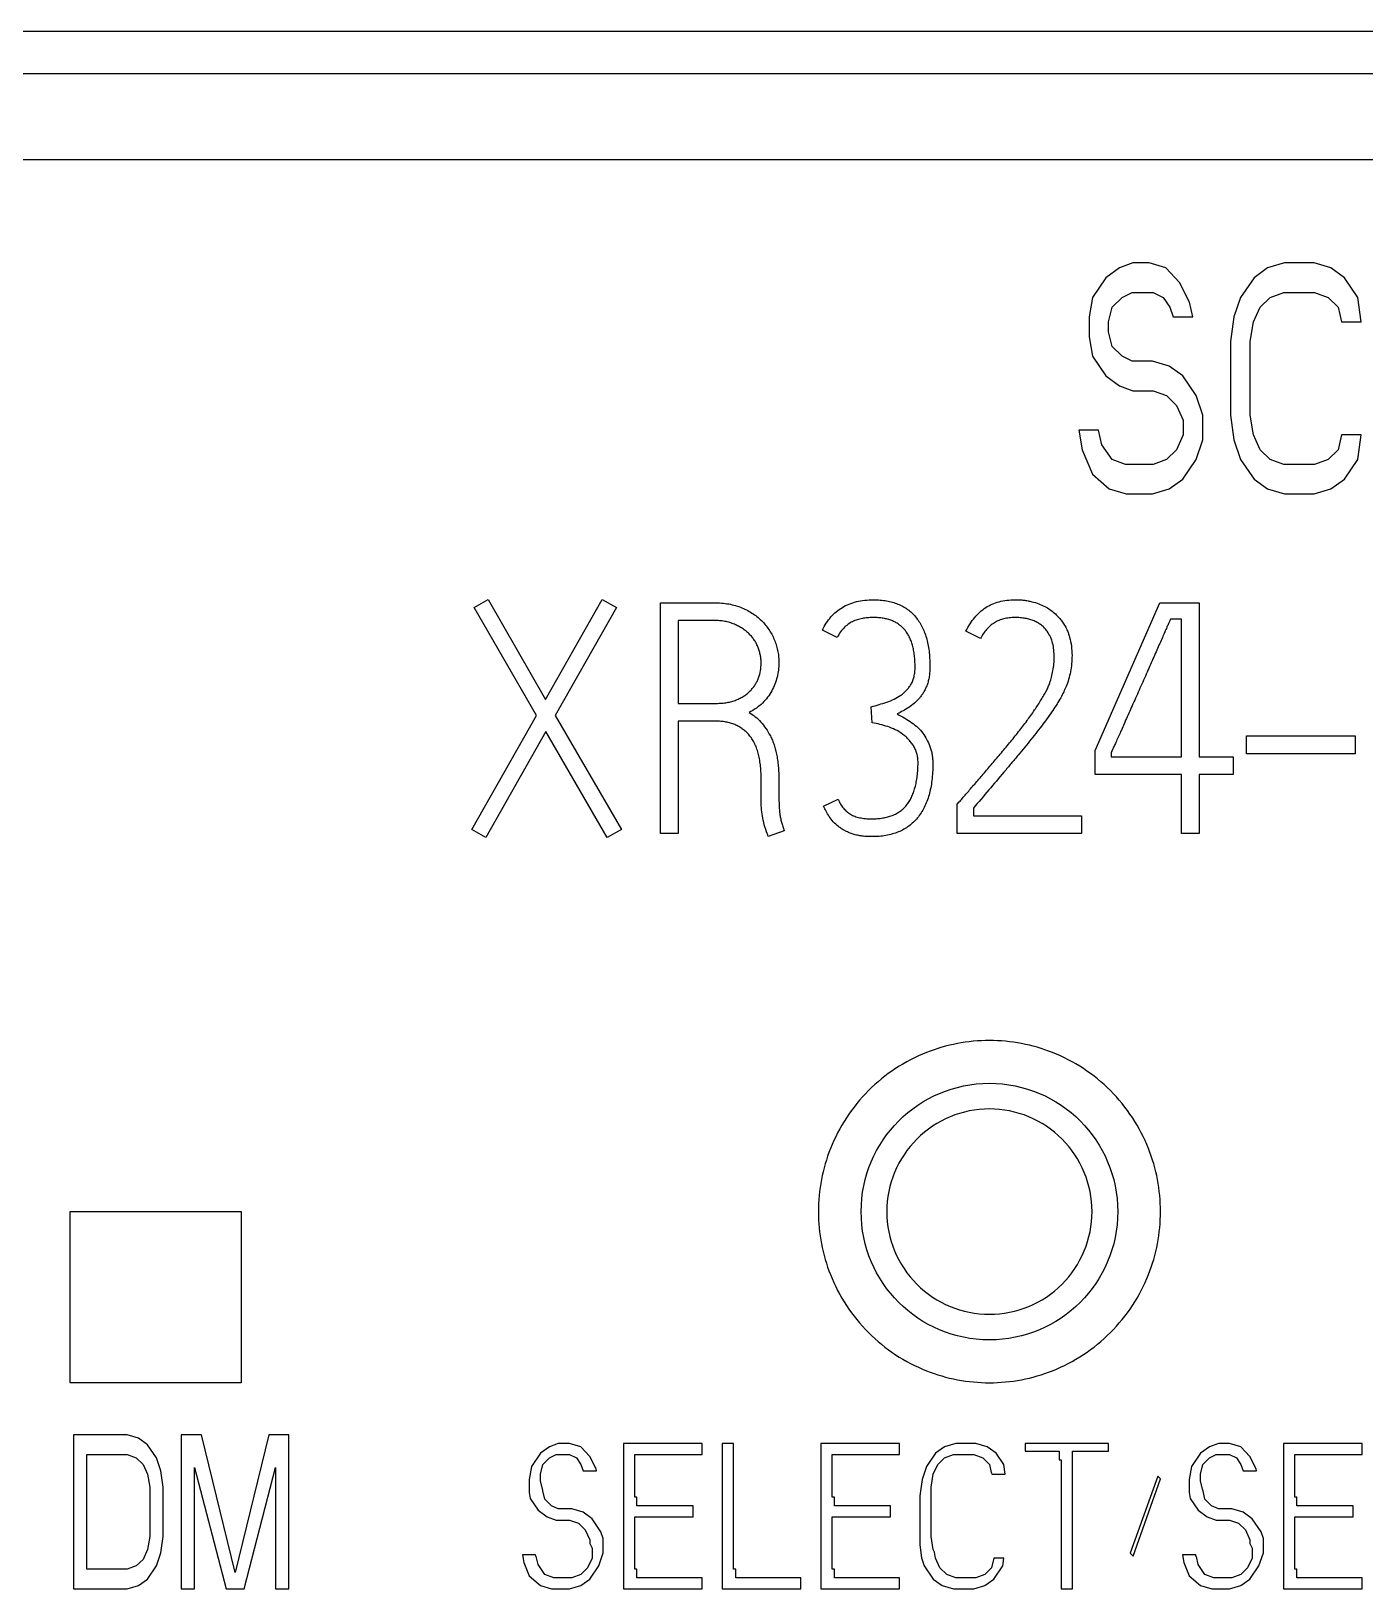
# Model space of a CAD drawing. Header units: millimetres. Extents: x 11355 to 11505, y 8083 to 8171.
# Drawn here: x 11484.457 to 11485.068, y 8145.886 to 8146.599 of the extents above; entities that cross this region are included whole.
import ezdxf

# ---------------------------------------------------------------- set-up
doc = ezdxf.new("R2010")
doc.units = ezdxf.units.MM
doc.layers.add('SW Siemens Scalance XR324', color=7, linetype='Continuous')

# ---------------------------------------------------------------- blocks, each defined once
blk = doc.blocks.new('SW Siemens Scalance XR324')
at = {"layer": 'SW Siemens Scalance XR324'}
for p, q in [((32832.20134, -3475.98493), (32835.36402, -3475.98493)), ((32834.09354, -3476.00452), (32832.20134, -3476.00452)), ((32832.23659, -3476.0437), (32834.0191, -3476.0437)), ((32833.46746, -3476.09334), (32833.46129, -3476.09784)), ((32833.47363, -3476.09109), (32833.46746, -3476.09334)), ((32833.48107, -3476.09109), (32833.47363, -3476.09109)), ((32833.48878, -3476.09334), (32833.48107, -3476.09109)), ((32833.49495, -3476.10009), (32833.48878, -3476.09334)), ((32833.53533, -3476.09334), (32833.52916, -3476.09784)), ((32833.54304, -3476.09109), (32833.53533, -3476.09334)), ((32833.55665, -3476.09109), (32833.54304, -3476.09109)), ((32833.56437, -3476.09334), (32833.55665, -3476.09109)), ((32833.57054, -3476.09784), (32833.56437, -3476.09334)), ((32833.46129, -3476.09784), (32833.45512, -3476.10684)), ((32833.49958, -3476.10909), (32833.49495, -3476.10009)), ((32833.52916, -3476.09784), (32833.52299, -3476.10684)), ((32833.57671, -3476.10684), (32833.57054, -3476.09784)), ((32833.45512, -3476.10684), (32833.45357, -3476.11584)), ((32833.4641, -3476.11134), (32833.46873, -3476.10684)), ((32833.46873, -3476.10684), (32833.47336, -3476.10459)), ((32833.47336, -3476.10459), (32833.48288, -3476.10459)), ((32833.48288, -3476.10459), (32833.48751, -3476.10684)), ((32833.48751, -3476.10684), (32833.49059, -3476.11134)), ((32833.50112, -3476.11584), (32833.49958, -3476.10909)), ((32833.52299, -3476.10684), (32833.5199, -3476.11584)), ((32833.53197, -3476.11134), (32833.5366, -3476.10684)), ((32833.5366, -3476.10684), (32833.54277, -3476.10459)), ((32833.54277, -3476.10459), (32833.55692, -3476.10459)), ((32833.55692, -3476.10459), (32833.56309, -3476.10684)), ((32833.56309, -3476.10684), (32833.56772, -3476.11134)), ((32833.57825, -3476.1181), (32833.57671, -3476.10684)), ((32833.45357, -3476.11584), (32833.45357, -3476.12485)), ((32833.46256, -3476.1181), (32833.4641, -3476.11134)), ((32833.49059, -3476.11134), (32833.49214, -3476.11584)), ((32833.49214, -3476.11584), (32833.50112, -3476.11584)), ((32833.5199, -3476.11584), (32833.51836, -3476.1271)), ((32833.52889, -3476.1181), (32833.53197, -3476.11134)), ((32833.56772, -3476.11134), (32833.56926, -3476.1181)), ((32833.45357, -3476.12485), (32833.45512, -3476.13385)), ((32833.46256, -3476.1226), (32833.46256, -3476.1181)), ((32833.4641, -3476.12935), (32833.46256, -3476.1226)), ((32833.52735, -3476.1271), (32833.52889, -3476.1181)), ((32833.56926, -3476.1181), (32833.57825, -3476.1181)), ((32833.46873, -3476.13385), (32833.4641, -3476.12935)), ((32833.51836, -3476.1271), (32833.51836, -3476.16086)), ((32833.52735, -3476.16086), (32833.52735, -3476.1271)), ((32833.45512, -3476.13385), (32833.46129, -3476.14285)), ((32833.47336, -3476.1361), (32833.46873, -3476.13385)), ((32833.48261, -3476.1361), (32833.47336, -3476.1361)), ((32833.49032, -3476.13835), (32833.48261, -3476.1361)), ((32833.49649, -3476.14285), (32833.49032, -3476.13835)), ((32833.46129, -3476.14285), (32833.46746, -3476.14735)), ((32833.50266, -3476.15185), (32833.49649, -3476.14285)), ((32833.46746, -3476.14735), (32833.47363, -3476.1496)), ((32833.47363, -3476.1496), (32833.48288, -3476.1496)), ((32833.48288, -3476.1496), (32833.48905, -3476.15185)), ((32833.48905, -3476.15185), (32833.49368, -3476.15635)), ((32833.50575, -3476.16086), (32833.50266, -3476.15185)), ((32833.49368, -3476.15635), (32833.49676, -3476.16311)), ((32833.44894, -3476.16761), (32833.45049, -3476.17661)), ((32833.45793, -3476.16761), (32833.44894, -3476.16761)), ((32833.45947, -3476.17436), (32833.45793, -3476.16761)), ((32833.49676, -3476.16311), (32833.49676, -3476.16986)), ((32833.50575, -3476.17211), (32833.50575, -3476.16086)), ((32833.51836, -3476.16086), (32833.5199, -3476.17211)), ((32833.52889, -3476.16986), (32833.52735, -3476.16086)), ((32833.4641, -3476.18111), (32833.45947, -3476.17436)), ((32833.49676, -3476.16986), (32833.49368, -3476.17661)), ((32833.50266, -3476.18111), (32833.50575, -3476.17211)), ((32833.5199, -3476.17211), (32833.52299, -3476.18111)), ((32833.53197, -3476.17661), (32833.52889, -3476.16986)), ((32833.56926, -3476.16986), (32833.56772, -3476.17661)), ((32833.57825, -3476.16986), (32833.56926, -3476.16986)), ((32833.57671, -3476.18111), (32833.57825, -3476.16986)), ((32833.45049, -3476.17661), (32833.45512, -3476.18786)), ((32833.47027, -3476.18336), (32833.4641, -3476.18111)), ((32833.48905, -3476.18111), (32833.48288, -3476.18336)), ((32833.49368, -3476.17661), (32833.48905, -3476.18111)), ((32833.49649, -3476.19011), (32833.50266, -3476.18111)), ((32833.52299, -3476.18111), (32833.52916, -3476.19011)), ((32833.5366, -3476.18111), (32833.53197, -3476.17661)), ((32833.54277, -3476.18336), (32833.5366, -3476.18111)), ((32833.56309, -3476.18111), (32833.55692, -3476.18336)), ((32833.56772, -3476.17661), (32833.56309, -3476.18111)), ((32833.57054, -3476.19011), (32833.57671, -3476.18111)), ((32833.45512, -3476.18786), (32833.46283, -3476.19461)), ((32833.48288, -3476.18336), (32833.47027, -3476.18336)), ((32833.55692, -3476.18336), (32833.54277, -3476.18336)), ((32833.46283, -3476.19461), (32833.47054, -3476.19686)), ((32833.48261, -3476.19686), (32833.49032, -3476.19461)), ((32833.49032, -3476.19461), (32833.49649, -3476.19011)), ((32833.52916, -3476.19011), (32833.53533, -3476.19461)), ((32833.53533, -3476.19461), (32833.54304, -3476.19686)), ((32833.55665, -3476.19686), (32833.56437, -3476.19461)), ((32833.56437, -3476.19461), (32833.57054, -3476.19011)), ((32833.47054, -3476.19686), (32833.48261, -3476.19686)), ((32833.54304, -3476.19686), (32833.55665, -3476.19686)), ((32833.17199, -3476.24891), (32833.17829, -3476.24525)), ((32833.17829, -3476.24525), (32833.20464, -3476.29095)), ((32833.20464, -3476.29095), (32833.23056, -3476.24525)), ((32833.23056, -3476.24525), (32833.23715, -3476.24891)), ((32833.20053, -3476.29828), (32833.17199, -3476.24891)), ((32833.23715, -3476.24891), (32833.20903, -3476.29841)), ((32833.25728, -3476.35246), (32833.25728, -3476.24669)), ((32833.25728, -3476.24669), (32833.28162, -3476.24669)), ((32833.45641, -3476.31437), (32833.48599, -3476.24669)), ((32833.48599, -3476.24669), (32833.49993, -3476.24669)), ((32833.49993, -3476.24669), (32833.50409, -3476.24669)), ((32833.50409, -3476.24669), (32833.50409, -3476.31721)), ((32833.28171, -3476.25482), (32833.26541, -3476.25482)), ((32833.26541, -3476.25482), (32833.26541, -3476.2928)), ((32833.33816, -3476.26269), (32833.33142, -3476.25932)), ((32833.4038, -3476.26315), (32833.39721, -3476.25978)), ((32833.49595, -3476.25423), (32833.49084, -3476.25423)), ((32833.49595, -3476.31721), (32833.49595, -3476.25423)), ((32833.26541, -3476.2928), (32833.28283, -3476.2928)), ((32833.35428, -3476.30169), (32833.35384, -3476.29438)), ((32833.17081, -3476.35056), (32833.20053, -3476.29828)), ((32833.20903, -3476.29841), (32833.23935, -3476.35056)), ((32833.28256, -3476.30093), (32833.26541, -3476.30093)), ((32833.26541, -3476.30093), (32833.26541, -3476.35246)), ((32833.20479, -3476.30574), (32833.17725, -3476.35422)), ((32833.23291, -3476.35422), (32833.20479, -3476.30574)), ((32833.52568, -3476.31585), (32833.52568, -3476.30771)), ((32833.52568, -3476.30771), (32833.57547, -3476.30771)), ((32833.57547, -3476.30771), (32833.57547, -3476.31585)), ((32833.45641, -3476.32534), (32833.45641, -3476.31437)), ((32833.46374, -3476.3153), (32833.46374, -3476.31721)), ((32833.46374, -3476.31721), (32833.49595, -3476.31721)), ((32833.50409, -3476.31721), (32833.51962, -3476.31721)), ((32833.51962, -3476.31721), (32833.51962, -3476.32534)), ((32833.57547, -3476.31585), (32833.52568, -3476.31585)), ((32833.30339, -3476.33664), (32833.30339, -3476.32738)), ((32833.31152, -3476.32871), (32833.31152, -3476.33166)), ((32833.31152, -3476.33166), (32833.31152, -3476.33683)), ((32833.49595, -3476.32534), (32833.45641, -3476.32534)), ((32833.49595, -3476.35246), (32833.49595, -3476.32534)), ((32833.51962, -3476.32534), (32833.50409, -3476.32534)), ((32833.50409, -3476.32534), (32833.50409, -3476.35246)), ((32833.30339, -3476.33795), (32833.30339, -3476.33664)), ((32833.33191, -3476.33984), (32833.33864, -3476.33674)), ((32833.39325, -3476.33897), (32833.39414, -3476.33795)), ((32833.39325, -3476.35246), (32833.39325, -3476.33897)), ((32833.40058, -3476.34081), (32833.40058, -3476.34433)), ((32833.40058, -3476.34433), (32833.45016, -3476.34433)), ((32833.45016, -3476.34433), (32833.45016, -3476.35246)), ((32833.17725, -3476.35422), (32833.17081, -3476.35056)), ((32833.23935, -3476.35056), (32833.23291, -3476.35422)), ((32833.26541, -3476.35246), (32833.25728, -3476.35246)), ((32833.314, -3476.35117), (32833.30665, -3476.35382)), ((32833.45016, -3476.35246), (32833.39325, -3476.35246)), ((32833.50409, -3476.35246), (32833.49595, -3476.35246)), ((32832.98682, -3476.52556), (32833.06517, -3476.52556)), ((32832.98682, -3476.60391), (32832.98682, -3476.52556)), ((32833.06517, -3476.52556), (32833.06517, -3476.60391)), ((32833.06517, -3476.60391), (32832.98682, -3476.60391)), ((32833.01304, -3476.6278), (32832.98836, -3476.6278)), ((32832.98836, -3476.6278), (32832.98836, -3476.69832)), ((32833.01818, -3476.6293), (32833.01304, -3476.6278)), ((32833.02229, -3476.6323), (32833.01818, -3476.6293)), ((32833.03772, -3476.6278), (32833.03772, -3476.69832)), ((32833.04697, -3476.6278), (32833.03772, -3476.6278)), ((32833.0624, -3476.69082), (32833.04697, -3476.6278)), ((32833.07783, -3476.6278), (32833.0624, -3476.69082)), ((32833.08708, -3476.6278), (32833.07783, -3476.6278)), ((32833.08708, -3476.69832), (32833.08708, -3476.6278)), ((32832.99453, -3476.6368), (32833.01304, -3476.6368)), ((32832.99453, -3476.68932), (32832.99453, -3476.6368)), ((32833.01304, -3476.6368), (32833.01715, -3476.6383)), ((32833.01715, -3476.6383), (32833.02024, -3476.6413)), ((32833.02641, -3476.6383), (32833.02229, -3476.6323)), ((32833.02846, -3476.6443), (32833.02641, -3476.6383)), ((32833.20226, -3476.63622), (32833.19814, -3476.64222)), ((32833.20637, -3476.63322), (32833.20226, -3476.63622)), ((32833.20331, -3476.6413), (32833.2064, -3476.6383)), ((32833.21048, -3476.63172), (32833.20637, -3476.63322)), ((32833.2064, -3476.6383), (32833.20948, -3476.6368)), ((32833.20948, -3476.6368), (32833.21565, -3476.6368)), ((32833.21563, -3476.63172), (32833.21048, -3476.63172)), ((32833.22077, -3476.63322), (32833.21563, -3476.63172)), ((32833.21565, -3476.6368), (32833.21874, -3476.6383)), ((32833.21874, -3476.6383), (32833.22079, -3476.6413)), ((32833.22488, -3476.63772), (32833.22077, -3476.63322)), ((32833.22777, -3476.64334), (32833.22488, -3476.63772)), ((32833.24031, -3476.63172), (32833.24031, -3476.69832)), ((32833.27633, -3476.63172), (32833.24031, -3476.63172)), ((32833.24547, -3476.6368), (32833.27633, -3476.6368)), ((32833.24547, -3476.65631), (32833.24547, -3476.6368)), ((32833.27633, -3476.6368), (32833.27633, -3476.63172)), ((32833.28556, -3476.63172), (32833.28556, -3476.69832)), ((32833.29072, -3476.63172), (32833.28556, -3476.63172)), ((32833.29072, -3476.68932), (32833.29072, -3476.63172)), ((32833.3308, -3476.63172), (32833.3308, -3476.69832)), ((32833.36682, -3476.63172), (32833.3308, -3476.63172)), ((32833.33597, -3476.6368), (32833.36682, -3476.6368)), ((32833.33597, -3476.65631), (32833.33597, -3476.6368)), ((32833.36682, -3476.6368), (32833.36682, -3476.63172)), ((32833.38325, -3476.63622), (32833.37914, -3476.64222)), ((32833.38736, -3476.63322), (32833.38325, -3476.63622)), ((32833.3843, -3476.6413), (32833.38739, -3476.6383)), ((32833.39251, -3476.63172), (32833.38736, -3476.63322)), ((32833.38739, -3476.6383), (32833.3915, -3476.6368)), ((32833.3915, -3476.6368), (32833.40076, -3476.6368)), ((32833.40176, -3476.63172), (32833.39251, -3476.63172)), ((32833.40076, -3476.6368), (32833.40487, -3476.6383)), ((32833.4069, -3476.63322), (32833.40176, -3476.63172)), ((32833.40487, -3476.6383), (32833.40796, -3476.6413)), ((32833.41102, -3476.63622), (32833.4069, -3476.63322)), ((32833.41455, -3476.64137), (32833.41102, -3476.63622)), ((32833.42439, -3476.63172), (32833.42439, -3476.6353)), ((32833.46246, -3476.63172), (32833.42439, -3476.63172)), ((32833.42439, -3476.6353), (32833.43984, -3476.6353)), ((32833.43984, -3476.6353), (32833.43984, -3476.63922)), ((32833.44601, -3476.69832), (32833.44601, -3476.6353)), ((32833.44601, -3476.6353), (32833.46246, -3476.6353)), ((32833.46246, -3476.6353), (32833.46246, -3476.63172)), ((32833.5046, -3476.63622), (32833.50049, -3476.64222)), ((32833.50871, -3476.63322), (32833.5046, -3476.63622)), ((32833.50565, -3476.6413), (32833.50874, -3476.6383)), ((32833.51283, -3476.63172), (32833.50871, -3476.63322)), ((32833.50874, -3476.6383), (32833.51182, -3476.6368)), ((32833.51182, -3476.6368), (32833.51799, -3476.6368)), ((32833.51797, -3476.63172), (32833.51283, -3476.63172)), ((32833.52311, -3476.63322), (32833.51797, -3476.63172)), ((32833.51799, -3476.6368), (32833.52108, -3476.6383)), ((32833.52108, -3476.6383), (32833.52313, -3476.6413)), ((32833.52722, -3476.63772), (32833.52311, -3476.63322)), ((32833.53011, -3476.64334), (32833.52722, -3476.63772)), ((32833.54265, -3476.63172), (32833.54265, -3476.69832)), ((32833.57867, -3476.63172), (32833.54265, -3476.63172)), ((32833.54782, -3476.6368), (32833.57867, -3476.6368)), ((32833.54782, -3476.65631), (32833.54782, -3476.6368)), ((32833.57867, -3476.6368), (32833.57867, -3476.63172)), ((32833.02024, -3476.6413), (32833.02229, -3476.64581)), ((32833.02229, -3476.64581), (32833.02332, -3476.65181)), ((32833.02949, -3476.65181), (32833.02846, -3476.6443)), ((32833.04389, -3476.6428), (32833.05829, -3476.69832)), ((32833.04389, -3476.69832), (32833.04389, -3476.6428)), ((32833.06651, -3476.69832), (32833.08091, -3476.6428)), ((32833.08091, -3476.6428), (32833.08091, -3476.69832)), ((32833.19814, -3476.64222), (32833.19712, -3476.64822)), ((32833.20228, -3476.64581), (32833.20331, -3476.6413)), ((32833.20228, -3476.64881), (32833.20228, -3476.64581)), ((32833.22079, -3476.6413), (32833.22182, -3476.6443)), ((32833.22182, -3476.6443), (32833.22799, -3476.6443)), ((32833.22799, -3476.6443), (32833.22777, -3476.64334)), ((32833.37914, -3476.64222), (32833.37708, -3476.64822)), ((32833.38122, -3476.65181), (32833.38225, -3476.64581)), ((32833.38225, -3476.64581), (32833.3843, -3476.6413)), ((32833.40796, -3476.6413), (32833.40882, -3476.64509)), ((32833.40882, -3476.64509), (32833.40896, -3476.64522)), ((32833.40896, -3476.64522), (32833.40909, -3476.64581)), ((32833.40909, -3476.64581), (32833.41516, -3476.64581)), ((32833.41516, -3476.64581), (32833.41455, -3476.64137)), ((32833.43984, -3476.63922), (32833.44084, -3476.63922)), ((32833.44084, -3476.63922), (32833.44084, -3476.69832)), ((32833.50049, -3476.64222), (32833.49946, -3476.64822)), ((32833.50462, -3476.64581), (32833.50565, -3476.6413)), ((32833.50462, -3476.64881), (32833.50462, -3476.64581)), ((32833.52313, -3476.6413), (32833.52416, -3476.6443)), ((32833.52416, -3476.6443), (32833.53033, -3476.6443)), ((32833.53033, -3476.6443), (32833.53011, -3476.64334)), ((32833.02332, -3476.65181), (32833.02332, -3476.67431)), ((32833.02949, -3476.67431), (32833.02949, -3476.65181)), ((32833.19712, -3476.64822), (32833.19712, -3476.65422)), ((32833.20331, -3476.65331), (32833.20228, -3476.64881)), ((32833.37708, -3476.64822), (32833.37605, -3476.65572)), ((32833.38122, -3476.67431), (32833.38122, -3476.65181)), ((32833.48506, -3476.64672), (32833.47247, -3476.68205)), ((32833.47377, -3476.68331), (32833.48636, -3476.64799)), ((32833.48636, -3476.64799), (32833.48506, -3476.64672)), ((32833.49946, -3476.64822), (32833.49946, -3476.65422)), ((32833.50565, -3476.65331), (32833.50462, -3476.64881)), ((32833.19712, -3476.65422), (32833.19758, -3476.65695)), ((32833.19758, -3476.65695), (32833.20125, -3476.66231)), ((32833.20345, -3476.65344), (32833.20331, -3476.65331)), ((32833.20431, -3476.65722), (32833.20345, -3476.65344)), ((32833.2074, -3476.66023), (32833.20431, -3476.65722)), ((32833.24648, -3476.65631), (32833.24547, -3476.65631)), ((32833.24648, -3476.66023), (32833.24648, -3476.65631)), ((32833.33697, -3476.65631), (32833.33597, -3476.65631)), ((32833.33697, -3476.66023), (32833.33697, -3476.65631)), ((32833.37605, -3476.65572), (32833.37605, -3476.67823)), ((32833.49946, -3476.65422), (32833.49993, -3476.65695)), ((32833.49993, -3476.65695), (32833.5036, -3476.66231)), ((32833.50579, -3476.65344), (32833.50565, -3476.65331)), ((32833.50666, -3476.65722), (32833.50579, -3476.65344)), ((32833.50974, -3476.66023), (32833.50666, -3476.65722)), ((32833.54882, -3476.65631), (32833.54782, -3476.65631)), ((32833.54882, -3476.66023), (32833.54882, -3476.65631)), ((32833.20125, -3476.66231), (32833.20537, -3476.66531)), ((32833.20537, -3476.66531), (32833.20948, -3476.66681)), ((32833.21048, -3476.66173), (32833.2074, -3476.66023)), ((32833.20948, -3476.66681), (32833.21565, -3476.66681)), ((32833.21666, -3476.66173), (32833.21048, -3476.66173)), ((32833.21565, -3476.66681), (32833.21976, -3476.66831)), ((32833.2218, -3476.66323), (32833.21666, -3476.66173)), ((32833.22591, -3476.66623), (32833.2218, -3476.66323)), ((32833.23002, -3476.67223), (32833.22591, -3476.66623)), ((32833.24547, -3476.66531), (32833.27221, -3476.66531)), ((32833.24547, -3476.68932), (32833.24547, -3476.66531)), ((32833.27221, -3476.66023), (32833.24648, -3476.66023)), ((32833.27221, -3476.66531), (32833.27221, -3476.66023)), ((32833.33597, -3476.66531), (32833.36271, -3476.66531)), ((32833.33597, -3476.68932), (32833.33597, -3476.66531)), ((32833.36271, -3476.66023), (32833.33697, -3476.66023)), ((32833.36271, -3476.66531), (32833.36271, -3476.66023)), ((32833.5036, -3476.66231), (32833.50771, -3476.66531)), ((32833.50771, -3476.66531), (32833.51182, -3476.66681)), ((32833.51283, -3476.66173), (32833.50974, -3476.66023)), ((32833.51182, -3476.66681), (32833.51799, -3476.66681)), ((32833.519, -3476.66173), (32833.51283, -3476.66173)), ((32833.51799, -3476.66681), (32833.52211, -3476.66831)), ((32833.52414, -3476.66323), (32833.519, -3476.66173)), ((32833.52825, -3476.66623), (32833.52414, -3476.66323)), ((32833.53237, -3476.67223), (32833.52825, -3476.66623)), ((32833.54782, -3476.66531), (32833.57455, -3476.66531)), ((32833.54782, -3476.68932), (32833.54782, -3476.66531)), ((32833.57455, -3476.66023), (32833.54882, -3476.66023)), ((32833.57455, -3476.66531), (32833.57455, -3476.66023)), ((32833.02332, -3476.67431), (32833.02229, -3476.68031)), ((32833.02846, -3476.68181), (32833.02949, -3476.67431)), ((32833.21976, -3476.66831), (32833.22285, -3476.67131)), ((32833.22285, -3476.67131), (32833.22491, -3476.67581)), ((32833.23108, -3476.6753), (32833.23002, -3476.67223)), ((32833.38225, -3476.68031), (32833.38122, -3476.67431)), ((32833.52211, -3476.66831), (32833.52519, -3476.67131)), ((32833.52519, -3476.67131), (32833.52725, -3476.67581)), ((32833.53342, -3476.6753), (32833.53237, -3476.67223)), ((32833.02229, -3476.68031), (32833.02024, -3476.68481)), ((32833.22491, -3476.67581), (32833.22491, -3476.67753)), ((32833.22491, -3476.67753), (32833.22591, -3476.67973)), ((32833.22591, -3476.67973), (32833.22591, -3476.68423)), ((32833.23108, -3476.68181), (32833.23108, -3476.6753)), ((32833.37605, -3476.67823), (32833.37686, -3476.68408)), ((32833.38278, -3476.68148), (32833.38225, -3476.68031)), ((32833.38325, -3476.68423), (32833.38278, -3476.68148)), ((32833.52725, -3476.67581), (32833.52725, -3476.67753)), ((32833.52725, -3476.67753), (32833.52825, -3476.67973)), ((32833.52825, -3476.67973), (32833.52825, -3476.68423)), ((32833.53342, -3476.68181), (32833.53342, -3476.6753)), ((32833.01715, -3476.68782), (32833.01304, -3476.68932)), ((32833.02024, -3476.68481), (32833.01715, -3476.68782)), ((32833.02229, -3476.69382), (32833.02641, -3476.68782)), ((32833.02641, -3476.68782), (32833.02846, -3476.68181)), ((32833.19403, -3476.68273), (32833.19463, -3476.6862)), ((32833.20009, -3476.68273), (32833.19403, -3476.68273)), ((32833.19463, -3476.6862), (32833.19714, -3476.69232)), ((32833.20023, -3476.68331), (32833.20009, -3476.68273)), ((32833.20039, -3476.68355), (32833.20023, -3476.68331)), ((32833.20123, -3476.68723), (32833.20039, -3476.68355)), ((32833.20431, -3476.69173), (32833.20123, -3476.68723)), ((32833.22591, -3476.68423), (32833.22385, -3476.68873)), ((32833.22491, -3476.69382), (32833.22902, -3476.68782)), ((32833.22902, -3476.68782), (32833.23108, -3476.68181)), ((32833.37686, -3476.68408), (32833.37813, -3476.68782)), ((32833.37813, -3476.68782), (32833.38225, -3476.69382)), ((32833.38531, -3476.68873), (32833.38325, -3476.68423)), ((32833.40999, -3476.68423), (32833.40896, -3476.68873)), ((32833.41462, -3476.68423), (32833.40999, -3476.68423)), ((32833.41001, -3476.69382), (32833.41413, -3476.68782)), ((32833.41413, -3476.68782), (32833.41462, -3476.68423)), ((32833.47247, -3476.68205), (32833.47377, -3476.68331)), ((32833.49637, -3476.68273), (32833.49697, -3476.6862)), ((32833.50243, -3476.68273), (32833.49637, -3476.68273)), ((32833.49697, -3476.6862), (32833.49948, -3476.69232)), ((32833.50257, -3476.68331), (32833.50243, -3476.68273)), ((32833.50273, -3476.68355), (32833.50257, -3476.68331)), ((32833.50357, -3476.68723), (32833.50273, -3476.68355)), ((32833.50666, -3476.69173), (32833.50357, -3476.68723)), ((32833.52825, -3476.68423), (32833.5262, -3476.68873)), ((32833.52725, -3476.69382), (32833.53136, -3476.68782)), ((32833.53136, -3476.68782), (32833.53342, -3476.68181)), ((32833.01304, -3476.68932), (32832.99453, -3476.68932)), ((32833.01818, -3476.69682), (32833.02229, -3476.69382)), ((32833.19714, -3476.69232), (32833.20228, -3476.69682)), ((32833.20843, -3476.69323), (32833.20431, -3476.69173)), ((32833.21666, -3476.69323), (32833.20843, -3476.69323)), ((32833.22077, -3476.69173), (32833.21666, -3476.69323)), ((32833.22385, -3476.68873), (32833.22077, -3476.69173)), ((32833.22079, -3476.69682), (32833.22491, -3476.69382)), ((32833.24648, -3476.68932), (32833.24547, -3476.68932)), ((32833.24648, -3476.69323), (32833.24648, -3476.68932)), ((32833.27633, -3476.69323), (32833.24648, -3476.69323)), ((32833.27633, -3476.69832), (32833.27633, -3476.69323)), ((32833.29173, -3476.68932), (32833.29072, -3476.68932)), ((32833.29173, -3476.69323), (32833.29173, -3476.68932)), ((32833.32157, -3476.69323), (32833.29173, -3476.69323)), ((32833.32157, -3476.69832), (32833.32157, -3476.69323)), ((32833.33697, -3476.68932), (32833.33597, -3476.68932)), ((32833.33697, -3476.69323), (32833.33697, -3476.68932)), ((32833.36682, -3476.69323), (32833.33697, -3476.69323)), ((32833.36682, -3476.69832), (32833.36682, -3476.69323)), ((32833.38225, -3476.69382), (32833.38636, -3476.69682)), ((32833.38839, -3476.69173), (32833.38531, -3476.68873)), ((32833.39251, -3476.69323), (32833.38839, -3476.69173)), ((32833.40176, -3476.69323), (32833.39251, -3476.69323)), ((32833.40588, -3476.69173), (32833.40176, -3476.69323)), ((32833.40896, -3476.68873), (32833.40588, -3476.69173)), ((32833.4059, -3476.69682), (32833.41001, -3476.69382)), ((32833.49948, -3476.69232), (32833.50462, -3476.69682)), ((32833.51077, -3476.69323), (32833.50666, -3476.69173)), ((32833.519, -3476.69323), (32833.51077, -3476.69323)), ((32833.52311, -3476.69173), (32833.519, -3476.69323)), ((32833.5262, -3476.68873), (32833.52311, -3476.69173)), ((32833.52313, -3476.69682), (32833.52725, -3476.69382)), ((32833.54882, -3476.68932), (32833.54782, -3476.68932)), ((32833.54882, -3476.69323), (32833.54882, -3476.68932)), ((32833.57867, -3476.69323), (32833.54882, -3476.69323)), ((32833.57867, -3476.69832), (32833.57867, -3476.69323)), ((32832.98836, -3476.69832), (32833.01304, -3476.69832)), ((32833.01304, -3476.69832), (32833.01818, -3476.69682)), ((32833.03772, -3476.69832), (32833.04389, -3476.69832)), ((32833.05829, -3476.69832), (32833.06651, -3476.69832)), ((32833.08091, -3476.69832), (32833.08708, -3476.69832)), ((32833.20228, -3476.69682), (32833.20742, -3476.69832)), ((32833.20742, -3476.69832), (32833.21565, -3476.69832)), ((32833.21565, -3476.69832), (32833.22079, -3476.69682)), ((32833.24031, -3476.69832), (32833.27633, -3476.69832)), ((32833.28556, -3476.69832), (32833.32157, -3476.69832)), ((32833.3308, -3476.69832), (32833.36682, -3476.69832)), ((32833.38636, -3476.69682), (32833.3915, -3476.69832)), ((32833.3915, -3476.69832), (32833.40076, -3476.69832)), ((32833.40076, -3476.69832), (32833.4059, -3476.69682)), ((32833.44084, -3476.69832), (32833.44601, -3476.69832)), ((32833.50462, -3476.69682), (32833.50977, -3476.69832)), ((32833.50977, -3476.69832), (32833.51799, -3476.69832)), ((32833.51799, -3476.69832), (32833.52313, -3476.69682)), ((32833.54265, -3476.69832), (32833.57867, -3476.69832))]:
    blk.add_line(p, q, dxfattribs=at)
blk.add_circle((32833.40796, -3476.52556), 0.05876, dxfattribs=at)
for points, knots in [([(32833.33142, -3476.25932), (32833.33199, -3476.2582), (32833.33309, -3476.25603), (32833.33527, -3476.25317), (32833.33773, -3476.25073), (32833.34054, -3476.24874), (32833.34368, -3476.24721), (32833.34712, -3476.2461), (32833.35089, -3476.24544), (32833.3535, -3476.24537), (32833.35485, -3476.24533)], [0, 0, 0, 0, 0.129184, 0.251809, 0.36963, 0.487032, 0.605994, 0.729634, 0.86023, 1, 1, 1, 1]), ([(32833.35485, -3476.24533), (32833.35589, -3476.24536), (32833.35789, -3476.24541), (32833.3608, -3476.24576), (32833.36352, -3476.24638), (32833.36605, -3476.24724), (32833.36839, -3476.24835), (32833.37051, -3476.24971), (32833.37244, -3476.25133), (32833.37419, -3476.25317), (32833.3757, -3476.25526), (32833.37706, -3476.25754), (32833.37817, -3476.26006), (32833.37911, -3476.26278), (32833.37982, -3476.26572), (32833.38033, -3476.26887), (32833.38062, -3476.27222), (32833.38066, -3476.27453), (32833.38068, -3476.27572)], [0, 0, 0, 0, 0.068099, 0.132436, 0.193146, 0.251804, 0.308087, 0.363418, 0.418016, 0.473733, 0.530406, 0.588273, 0.648558, 0.711637, 0.777874, 0.847748, 0.921671, 1, 1, 1, 1]), ([(32833.39721, -3476.25978), (32833.3978, -3476.25864), (32833.39895, -3476.25642), (32833.4011, -3476.25346), (32833.4035, -3476.25092), (32833.4062, -3476.24887), (32833.40917, -3476.24728), (32833.41241, -3476.24615), (32833.41592, -3476.24546), (32833.41835, -3476.24538), (32833.41961, -3476.24533)], [0, 0, 0, 0, 0.136693, 0.264268, 0.386571, 0.505149, 0.622368, 0.742164, 0.867246, 1, 1, 1, 1]), ([(32833.41961, -3476.24533), (32833.42032, -3476.24535), (32833.42171, -3476.24538), (32833.42372, -3476.2455), (32833.4256, -3476.24582), (32833.42788, -3476.24631), (32833.43049, -3476.2471), (32833.43326, -3476.24835), (32833.43569, -3476.24973), (32833.43767, -3476.25137), (32833.4394, -3476.253), (32833.44037, -3476.25417), (32833.44084, -3476.25472)], [0, 0, 0, 0, 0.088966, 0.172837, 0.251293, 0.32607, 0.464211, 0.589546, 0.704007, 0.811124, 0.910132, 1, 1, 1, 1]), ([(32833.28162, -3476.24669), (32833.28281, -3476.24671), (32833.28512, -3476.24677), (32833.28848, -3476.24722), (32833.29163, -3476.24795), (32833.29456, -3476.249), (32833.29726, -3476.25027), (32833.29975, -3476.25174), (32833.30198, -3476.25342), (32833.30398, -3476.25527), (32833.30574, -3476.25729), (32833.30728, -3476.25945), (32833.30859, -3476.26173), (32833.30965, -3476.26413), (32833.31047, -3476.26661), (32833.3111, -3476.26913), (32833.31144, -3476.27169), (32833.31149, -3476.2734), (32833.31152, -3476.27426)], [0, 0, 0, 0, 0.07831, 0.15208, 0.222908, 0.291109, 0.356946, 0.419805, 0.481001, 0.540652, 0.599404, 0.65717, 0.715168, 0.772716, 0.830153, 0.887197, 0.943578, 1, 1, 1, 1]), ([(32833.35485, -3476.25347), (32833.35411, -3476.25349), (32833.35259, -3476.25352), (32833.3503, -3476.2538), (32833.34799, -3476.25429), (32833.34572, -3476.25509), (32833.34353, -3476.25627), (32833.3415, -3476.25793), (32833.3396, -3476.26005), (32833.33865, -3476.26178), (32833.33816, -3476.26269)], [0, 0, 0, 0, 0.110062, 0.225042, 0.341949, 0.459897, 0.580358, 0.709261, 0.84731, 1, 1, 1, 1]), ([(32833.3739, -3476.27612), (32833.37388, -3476.27521), (32833.37384, -3476.27343), (32833.37365, -3476.27086), (32833.37325, -3476.26846), (32833.37277, -3476.26624), (32833.37208, -3476.2642), (32833.37128, -3476.26233), (32833.3703, -3476.26063), (32833.36918, -3476.25912), (32833.3679, -3476.25778), (32833.36649, -3476.25661), (32833.3649, -3476.25563), (32833.36317, -3476.25485), (32833.36131, -3476.25423), (32833.35929, -3476.25379), (32833.35712, -3476.25351), (32833.35562, -3476.25348), (32833.35485, -3476.25347)], [0, 0, 0, 0, 0.080715, 0.15727, 0.228213, 0.295574, 0.35886, 0.418233, 0.475946, 0.531357, 0.584883, 0.639094, 0.693587, 0.749279, 0.806632, 0.867479, 0.931786, 1, 1, 1, 1]), ([(32833.41961, -3476.25347), (32833.41874, -3476.25349), (32833.41704, -3476.25354), (32833.41459, -3476.25403), (32833.41231, -3476.25476), (32833.41021, -3476.25583), (32833.40831, -3476.25723), (32833.40659, -3476.25891), (32833.40505, -3476.26089), (32833.40423, -3476.26238), (32833.4038, -3476.26315)], [0, 0, 0, 0, 0.133094, 0.259583, 0.380178, 0.499032, 0.618092, 0.738798, 0.865858, 1, 1, 1, 1]), ([(32833.43442, -3476.25978), (32833.43402, -3476.25928), (32833.43324, -3476.25827), (32833.4318, -3476.25699), (32833.43022, -3476.25588), (32833.42843, -3476.25498), (32833.42647, -3476.25431), (32833.42434, -3476.25383), (32833.42203, -3476.25353), (32833.42043, -3476.25349), (32833.41961, -3476.25347)], [0, 0, 0, 0, 0.115011, 0.227859, 0.343321, 0.461008, 0.584242, 0.714061, 0.851841, 1, 1, 1, 1]), ([(32833.30339, -3476.27438), (32833.30337, -3476.27378), (32833.30334, -3476.27258), (32833.30307, -3476.27079), (32833.30265, -3476.26901), (32833.30205, -3476.26725), (32833.3013, -3476.26554), (32833.30036, -3476.26391), (32833.29922, -3476.2624), (32833.29793, -3476.26098), (32833.29647, -3476.25966), (32833.29484, -3476.2585), (32833.29306, -3476.25743), (32833.2911, -3476.25653), (32833.289, -3476.25575), (32833.28672, -3476.2552), (32833.28427, -3476.25488), (32833.28258, -3476.25484), (32833.28171, -3476.25482)], [0, 0, 0, 0, 0.055257, 0.110357, 0.166428, 0.223309, 0.280869, 0.337894, 0.395428, 0.454266, 0.514503, 0.575422, 0.6389, 0.704845, 0.77325, 0.844753, 0.920063, 1, 1, 1, 1]), ([(32833.43764, -3476.2715), (32833.4376, -3476.27044), (32833.43753, -3476.26834), (32833.43697, -3476.26527), (32833.43602, -3476.26235), (32833.43495, -3476.26063), (32833.43442, -3476.25978)], [0, 0, 0, 0, 0.258189, 0.509606, 0.756838, 1, 1, 1, 1]), ([(32833.44084, -3476.25472), (32833.44127, -3476.25531), (32833.44212, -3476.25649), (32833.44318, -3476.25838), (32833.44403, -3476.26037), (32833.44489, -3476.2631), (32833.44562, -3476.2666), (32833.44572, -3476.26943), (32833.44578, -3476.27084)], [0, 0, 0, 0, 0.127733, 0.253754, 0.378731, 0.504444, 0.753812, 1, 1, 1, 1]), ([(32833.49084, -3476.25423), (32833.49074, -3476.25448), (32833.49046, -3476.25514), (32833.4899, -3476.25636), (32833.48918, -3476.25808), (32833.4882, -3476.26021), (32833.48712, -3476.26271), (32833.48592, -3476.26547), (32833.4846, -3476.26846), (32833.48268, -3476.27282), (32833.48012, -3476.27863), (32833.47693, -3476.28578), (32833.47376, -3476.29288), (32833.47124, -3476.29858), (32833.46935, -3476.30279), (32833.46811, -3476.30564), (32833.46693, -3476.30822), (32833.46593, -3476.31051), (32833.46507, -3476.31239), (32833.46444, -3476.31382), (32833.46401, -3476.31473), (32833.46381, -3476.31516), (32833.46374, -3476.3153)], [0, 0, 0, 0, 0.012077, 0.032235, 0.06022, 0.095996, 0.137182, 0.182491, 0.231342, 0.284024, 0.396343, 0.516455, 0.635569, 0.745602, 0.796287, 0.842722, 0.885164, 0.923356, 0.95501, 0.978292, 0.993332, 1, 1, 1, 1]), ([(32833.28283, -3476.2928), (32833.28368, -3476.29278), (32833.28533, -3476.29274), (32833.28771, -3476.29243), (32833.28993, -3476.29195), (32833.29197, -3476.29127), (32833.29384, -3476.29043), (32833.29554, -3476.28942), (32833.29708, -3476.28832), (32833.29845, -3476.28709), (32833.29962, -3476.28573), (32833.30066, -3476.28429), (32833.30153, -3476.28277), (32833.30241, -3476.28062), (32833.30322, -3476.27783), (32833.30333, -3476.27553), (32833.30339, -3476.27438)], [0, 0, 0, 0, 0.082069, 0.159196, 0.231978, 0.301125, 0.367178, 0.430579, 0.491268, 0.550287, 0.608397, 0.664715, 0.721332, 0.77768, 0.889571, 1, 1, 1, 1]), ([(32833.31152, -3476.27426), (32833.31148, -3476.27535), (32833.31139, -3476.27755), (32833.31076, -3476.28081), (32833.30971, -3476.28401), (32833.30827, -3476.28713), (32833.30641, -3476.29008), (32833.30402, -3476.29272), (32833.3012, -3476.29509), (32833.29901, -3476.29632), (32833.2979, -3476.29695)], [0, 0, 0, 0, 0.118138, 0.236583, 0.356606, 0.479798, 0.605336, 0.730845, 0.862121, 1, 1, 1, 1]), ([(32833.43558, -3476.28339), (32833.43587, -3476.28251), (32833.43645, -3476.28068), (32833.43709, -3476.27777), (32833.43756, -3476.27469), (32833.43761, -3476.27257), (32833.43764, -3476.2715)], [0, 0, 0, 0, 0.228509, 0.475892, 0.735611, 1, 1, 1, 1]), ([(32833.44578, -3476.27084), (32833.44575, -3476.2721), (32833.44569, -3476.27461), (32833.4451, -3476.27829), (32833.4443, -3476.28181), (32833.44347, -3476.28401), (32833.44306, -3476.28508)], [0, 0, 0, 0, 0.258944, 0.516058, 0.764207, 1, 1, 1, 1]), ([(32833.35384, -3476.29438), (32833.35502, -3476.29403), (32833.35739, -3476.29332), (32833.36093, -3476.29225), (32833.36433, -3476.29093), (32833.36692, -3476.28945), (32833.36876, -3476.28803), (32833.37, -3476.28683), (32833.37112, -3476.28549), (32833.37211, -3476.28402), (32833.37293, -3476.28236), (32833.37348, -3476.28046), (32833.37386, -3476.27837), (32833.37389, -3476.27689), (32833.3739, -3476.27612)], [0, 0, 0, 0, 0.124168, 0.249644, 0.373314, 0.491084, 0.548932, 0.607365, 0.665002, 0.72407, 0.78587, 0.851434, 0.92228, 1, 1, 1, 1]), ([(32833.38068, -3476.27572), (32833.38066, -3476.27654), (32833.38063, -3476.27814), (32833.38042, -3476.28042), (32833.37998, -3476.28249), (32833.37942, -3476.28436), (32833.37867, -3476.28604), (32833.37788, -3476.28764), (32833.37692, -3476.28906), (32833.37554, -3476.29081), (32833.37363, -3476.29274), (32833.37108, -3476.29464), (32833.36843, -3476.29624), (32833.36663, -3476.29718), (32833.36574, -3476.29765)], [0, 0, 0, 0, 0.087572, 0.168778, 0.242864, 0.311006, 0.375342, 0.437568, 0.498565, 0.557679, 0.672461, 0.785117, 0.89391, 1, 1, 1, 1]), ([(32833.39414, -3476.33795), (32833.39463, -3476.33738), (32833.39564, -3476.33621), (32833.39722, -3476.33437), (32833.39892, -3476.3324), (32833.4014, -3476.32952), (32833.40468, -3476.32571), (32833.40875, -3476.32094), (32833.41295, -3476.31598), (32833.41719, -3476.31092), (32833.42131, -3476.30584), (32833.42513, -3476.30082), (32833.42857, -3476.29598), (32833.43112, -3476.29208), (32833.4329, -3476.28913), (32833.434, -3476.28711), (32833.43491, -3476.28522), (32833.43537, -3476.28398), (32833.43558, -3476.28339)], [0, 0, 0, 0, 0.032557, 0.06752, 0.10576, 0.146406, 0.23338, 0.324967, 0.419865, 0.517008, 0.613218, 0.705363, 0.792237, 0.871987, 0.908613, 0.942259, 0.972587, 1, 1, 1, 1]), ([(32833.44306, -3476.28508), (32833.44271, -3476.28592), (32833.44196, -3476.28768), (32833.44056, -3476.29032), (32833.43891, -3476.29315), (32833.43695, -3476.29609), (32833.43477, -3476.29919), (32833.43239, -3476.30243), (32833.42981, -3476.30578), (32833.42706, -3476.30927), (32833.42413, -3476.31287), (32833.42105, -3476.31657), (32833.41786, -3476.32041), (32833.41338, -3476.3257), (32833.4076, -3476.3325), (32833.40294, -3476.33801), (32833.40058, -3476.34081)], [0, 0, 0, 0, 0.038879, 0.081359, 0.127847, 0.178356, 0.232475, 0.289401, 0.349827, 0.413162, 0.47918, 0.547703, 0.618773, 0.692161, 0.843611, 1, 1, 1, 1]), ([(32833.30339, -3476.32738), (32833.30337, -3476.32627), (32833.30334, -3476.32414), (32833.30309, -3476.32106), (32833.30266, -3476.31821), (32833.30209, -3476.31558), (32833.30129, -3476.31318), (32833.30038, -3476.31099), (32833.29924, -3476.30905), (32833.29797, -3476.30731), (32833.29652, -3476.30581), (32833.29493, -3476.30451), (32833.29322, -3476.30339), (32833.29135, -3476.30248), (32833.28935, -3476.30178), (32833.28721, -3476.3013), (32833.28493, -3476.30099), (32833.28336, -3476.30095), (32833.28256, -3476.30093)], [0, 0, 0, 0, 0.086117, 0.166409, 0.241177, 0.311329, 0.376946, 0.438249, 0.496364, 0.551992, 0.606245, 0.659168, 0.711823, 0.765873, 0.820851, 0.877477, 0.937028, 1, 1, 1, 1]), ([(32833.2979, -3476.29695), (32833.29884, -3476.29757), (32833.30078, -3476.29884), (32833.30333, -3476.30134), (32833.30564, -3476.30432), (32833.30736, -3476.30715), (32833.30855, -3476.30971), (32833.30937, -3476.31184), (32833.31004, -3476.31418), (32833.31059, -3476.31671), (32833.311, -3476.31944), (32833.31129, -3476.32236), (32833.31149, -3476.32547), (32833.31151, -3476.32761), (32833.31152, -3476.32871)], [0, 0, 0, 0, 0.093636, 0.190858, 0.294182, 0.405434, 0.464836, 0.527411, 0.594422, 0.665672, 0.742031, 0.822585, 0.908732, 1, 1, 1, 1]), ([(32833.37526, -3476.31996), (32833.37524, -3476.31923), (32833.3752, -3476.31781), (32833.37478, -3476.31575), (32833.37411, -3476.31385), (32833.37316, -3476.31213), (32833.37203, -3476.31057), (32833.37079, -3476.30913), (32833.36944, -3476.30785), (32833.36749, -3476.30634), (32833.36484, -3476.30475), (32833.36138, -3476.3034), (32833.35784, -3476.3024), (32833.35546, -3476.30193), (32833.35428, -3476.30169)], [0, 0, 0, 0, 0.071856, 0.140013, 0.205882, 0.27008, 0.333473, 0.395191, 0.456767, 0.516812, 0.637686, 0.760161, 0.881847, 1, 1, 1, 1]), ([(32833.36574, -3476.29765), (32833.36692, -3476.29829), (32833.36919, -3476.29954), (32833.37237, -3476.30156), (32833.37518, -3476.30376), (32833.37745, -3476.30636), (32833.3793, -3476.30929), (32833.38054, -3476.31199), (32833.38134, -3476.31435), (32833.38173, -3476.31629), (32833.38199, -3476.31834), (32833.38202, -3476.31975), (32833.38204, -3476.32047)], [0, 0, 0, 0, 0.134874, 0.261091, 0.380088, 0.493098, 0.607079, 0.728482, 0.79221, 0.857711, 0.927311, 1, 1, 1, 1]), ([(32833.35403, -3476.34568), (32833.3549, -3476.34566), (32833.3566, -3476.34562), (32833.35905, -3476.34532), (32833.36132, -3476.34484), (32833.36343, -3476.34417), (32833.36534, -3476.34327), (32833.36709, -3476.34219), (32833.36866, -3476.34091), (32833.37003, -3476.33942), (32833.37125, -3476.33773), (32833.37227, -3476.33581), (32833.37317, -3476.33369), (32833.3739, -3476.33136), (32833.3745, -3476.32881), (32833.37491, -3476.32604), (32833.3752, -3476.32307), (32833.37524, -3476.32102), (32833.37526, -3476.31996)], [0, 0, 0, 0, 0.068743, 0.132916, 0.19354, 0.250646, 0.305661, 0.359152, 0.411495, 0.463626, 0.517588, 0.574352, 0.633922, 0.697865, 0.766122, 0.83898, 0.916864, 1, 1, 1, 1]), ([(32833.38204, -3476.32047), (32833.38202, -3476.32178), (32833.38199, -3476.32432), (32833.38164, -3476.32801), (32833.38109, -3476.33147), (32833.38035, -3476.33471), (32833.37934, -3476.33769), (32833.37815, -3476.34046), (32833.37669, -3476.34298), (32833.37504, -3476.34526), (32833.37317, -3476.34729), (32833.37107, -3476.34904), (32833.36875, -3476.35052), (32833.36622, -3476.35175), (32833.36347, -3476.35267), (32833.36051, -3476.35335), (32833.35734, -3476.35376), (32833.35515, -3476.3538), (32833.35403, -3476.35382)], [0, 0, 0, 0, 0.078906, 0.153407, 0.223782, 0.290383, 0.353348, 0.413869, 0.471936, 0.528392, 0.583604, 0.638085, 0.693317, 0.74919, 0.807302, 0.868117, 0.93216, 1, 1, 1, 1]), ([(32833.30665, -3476.35382), (32833.30611, -3476.35236), (32833.30509, -3476.34957), (32833.30406, -3476.34544), (32833.30352, -3476.34159), (32833.30343, -3476.33913), (32833.30339, -3476.33795)], [0, 0, 0, 0, 0.286254, 0.546161, 0.7825, 1, 1, 1, 1]), ([(32833.31152, -3476.33683), (32833.31155, -3476.33787), (32833.3116, -3476.34007), (32833.31185, -3476.34289), (32833.31222, -3476.34529), (32833.31269, -3476.34719), (32833.31324, -3476.34918), (32833.31374, -3476.3505), (32833.314, -3476.35117)], [0, 0, 0, 0, 0.214206, 0.450983, 0.578449, 0.710724, 0.852194, 1, 1, 1, 1]), ([(32833.33864, -3476.33674), (32833.339, -3476.33748), (32833.33968, -3476.33891), (32833.34101, -3476.34079), (32833.34253, -3476.34237), (32833.34427, -3476.34364), (32833.34629, -3476.34458), (32833.3486, -3476.34522), (32833.35121, -3476.34563), (32833.35306, -3476.34566), (32833.35403, -3476.34568)], [0, 0, 0, 0, 0.128706, 0.248314, 0.361462, 0.471253, 0.585568, 0.709345, 0.847632, 1, 1, 1, 1]), ([(32833.35403, -3476.35382), (32833.35318, -3476.3538), (32833.35155, -3476.35377), (32833.3492, -3476.35354), (32833.34706, -3476.35315), (32833.34512, -3476.35259), (32833.34333, -3476.35191), (32833.34171, -3476.35108), (32833.34016, -3476.35024), (32833.33837, -3476.34891), (32833.3364, -3476.34713), (32833.33454, -3476.34473), (32833.33309, -3476.34228), (32833.33229, -3476.34063), (32833.33191, -3476.33984)], [0, 0, 0, 0, 0.09097, 0.174729, 0.252595, 0.324302, 0.3917, 0.456758, 0.519534, 0.580308, 0.695595, 0.803514, 0.905125, 1, 1, 1, 1]), ([(32833.48631, -3476.52556), (32833.48631, -3476.53049), (32833.4854, -3476.54033), (32833.48112, -3476.55496), (32833.47393, -3476.56889), (32833.46374, -3476.58133), (32833.4513, -3476.59153), (32833.43737, -3476.59871), (32833.42273, -3476.60301), (32833.40797, -3476.60437), (32833.39319, -3476.60301), (32833.37856, -3476.59872), (32833.36463, -3476.59154), (32833.35219, -3476.58134), (32833.34199, -3476.5689), (32833.33481, -3476.55497), (32833.33051, -3476.54034), (32833.32915, -3476.52557), (32833.33051, -3476.51079), (32833.3348, -3476.49617), (32833.34198, -3476.48223), (32833.35218, -3476.46979), (32833.36462, -3476.45959), (32833.37855, -3476.45241), (32833.39318, -3476.44812), (32833.40795, -3476.44676), (32833.42273, -3476.44811), (32833.43735, -3476.4524), (32833.45129, -3476.45959), (32833.46373, -3476.46978), (32833.47393, -3476.48222), (32833.48111, -3476.49616), (32833.48541, -3476.51079), (32833.48631, -3476.52064), (32833.48631, -3476.52556)], [0, 0, 0, 0, 0.030011, 0.060001, 0.092478, 0.124999, 0.157476, 0.189997, 0.219977, 0.249999, 0.279979, 0.310001, 0.342478, 0.374999, 0.407476, 0.439997, 0.469977, 0.499999, 0.529979, 0.560001, 0.592478, 0.624999, 0.657476, 0.689997, 0.719977, 0.749999, 0.779979, 0.810001, 0.842478, 0.874999, 0.907476, 0.939997, 0.970009, 1, 1, 1, 1]), ([(32833.40796, -3476.57257), (32833.39549, -3476.57257), (32833.38353, -3476.56762), (32833.3659, -3476.54999), (32833.36095, -3476.53803), (32833.36095, -3476.51309), (32833.3659, -3476.50114), (32833.38353, -3476.4835), (32833.39549, -3476.47855), (32833.42043, -3476.47855), (32833.43238, -3476.4835), (32833.45002, -3476.50114), (32833.45497, -3476.51309), (32833.45497, -3476.53803), (32833.45002, -3476.54999), (32833.43238, -3476.56762), (32833.42043, -3476.57257), (32833.40796, -3476.57257)], [0, 0, 0, 0, 0.125, 0.125, 0.25, 0.25, 0.375, 0.375, 0.5, 0.5, 0.625, 0.625, 0.75, 0.75, 0.875, 0.875, 1, 1, 1, 1])]:
    blk.add_open_spline(points, degree=3, knots=knots, dxfattribs=at)

msp = doc.modelspace()

# ---------------------------------------------------------------- block references
msp.add_blockref('SW Siemens Scalance XR324', (-21348.5123, 11622.58423))

doc.saveas('drawing.dxf')
